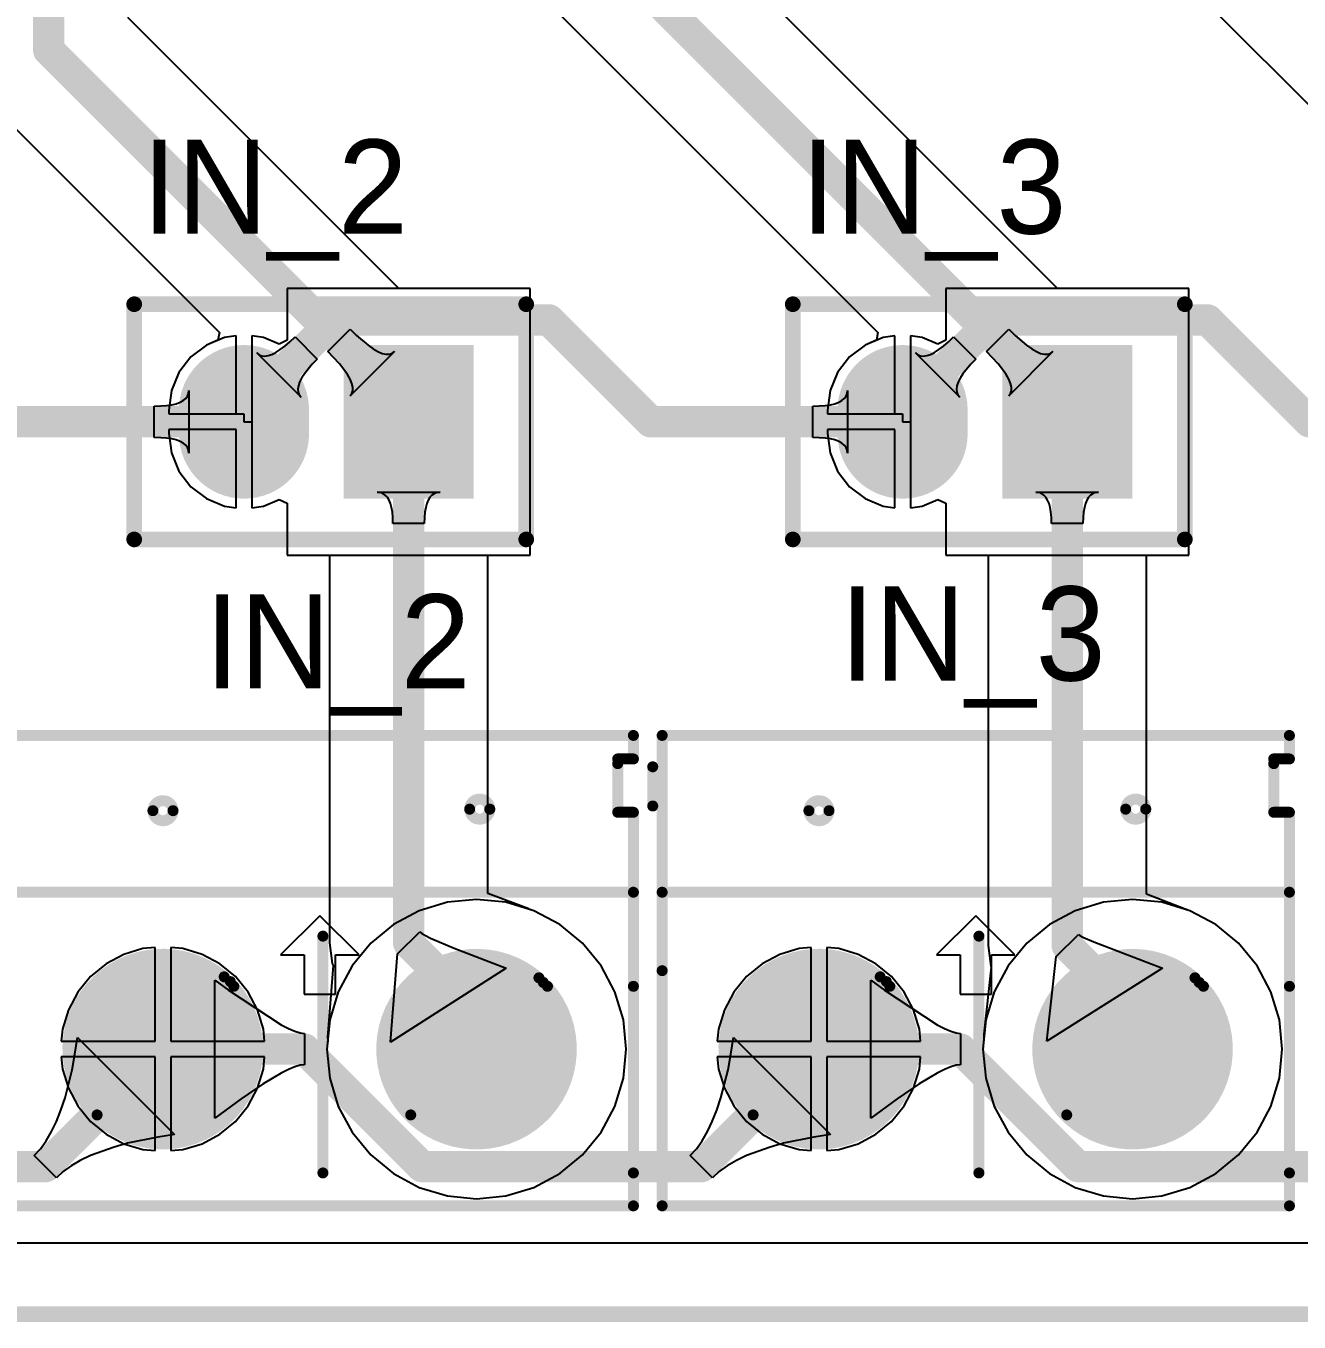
# Model space of a CAD drawing. Header units: millimetres. Extents: x 0 to 190, y 0 to 100.
# Drawn here: x 79.91 to 100.53, y -0.1 to 20.89 of the extents above; entities that cross this region are included whole.
import ezdxf

# ---------------------------------------------------------------- set-up
doc = ezdxf.new("R2010")
doc.units = ezdxf.units.MM
for name, color, linetype in [('BottomLayer', 5, 'Continuous'), ('BottomSolder', 6, 'Continuous'), ('KeepOutLayer', 6, 'Continuous'), ('MultiLayer', 9, 'Continuous'), ('PadHoleLayer', 156, 'Continuous'), ('TopLayer', 1, 'Continuous'), ('TopOverlay', 2, 'Continuous'), ('TopSolder', 216, 'Continuous')]:
    doc.layers.add(name, color=color, linetype=linetype)

msp = doc.modelspace()

# ---------------------------------------------------------------- hatches: boundary and pattern name
at = {"layer": 'BottomLayer'}
h = msp.add_hatch(color=5, dxfattribs=at)
edge = h.paths.add_edge_path()
edge.add_arc((83.439, 14.668), 0.952, 0, 180)
edge.add_line((82.486, 14.668), (82.486, 14.287))
edge.add_arc((83.439, 14.287), 0.952, 180, 360)
edge.add_line((84.391, 14.287), (84.391, 14.668))
for points in [[(87.058, 13.335), (85.153, 13.335), (85.153, 15.621), (87.058, 15.621)], [(97.727, 13.335), (95.822, 13.335), (95.822, 15.621), (97.727, 15.621)]]:
    msp.add_hatch(color=5, dxfattribs=at).paths.add_polyline_path(points)
h = msp.add_hatch(color=5, dxfattribs=at)
edge = h.paths.add_edge_path()
edge.add_arc((94.107, 14.668), 0.952, 0, 180)
edge.add_line((93.154, 14.668), (93.154, 14.287))
edge.add_arc((94.107, 14.287), 0.952, 180, 360)
edge.add_line((95.059, 14.287), (95.059, 14.668))
h = msp.add_hatch(color=5, dxfattribs=at)
edge = h.paths.add_edge_path()
edge.add_arc((82.127, 4.318), 1.397, 0, 360)
h = msp.add_hatch(color=5, dxfattribs=at)
edge = h.paths.add_edge_path()
edge.add_arc((87.207, 4.318), 1.397, 0, 360)
h = msp.add_hatch(color=5, dxfattribs=at)
edge = h.paths.add_edge_path()
edge.add_arc((92.752, 4.318), 1.397, 0, 360)
h = msp.add_hatch(color=5, dxfattribs=at)
edge = h.paths.add_edge_path()
edge.add_arc((97.832, 4.318), 1.397, 0, 360)
at = {"layer": 'BottomSolder'}
h = msp.add_hatch(color=6, dxfattribs=at)
edge = h.paths.add_edge_path()
edge.add_arc((83.439, 14.668), 1.054, 0, 180)
edge.add_line((82.385, 14.668), (82.385, 14.287))
edge.add_arc((83.439, 14.287), 1.054, 180, 360)
edge.add_line((84.493, 14.287), (84.493, 14.668))
for points in [[(87.16, 13.233), (85.052, 13.233), (85.052, 15.723), (87.16, 15.723)], [(97.828, 13.233), (95.72, 13.233), (95.72, 15.723), (97.828, 15.723)]]:
    msp.add_hatch(color=6, dxfattribs=at).paths.add_polyline_path(points)
h = msp.add_hatch(color=6, dxfattribs=at)
edge = h.paths.add_edge_path()
edge.add_arc((94.107, 14.668), 1.054, 0, 180)
edge.add_line((93.053, 14.668), (93.053, 14.287))
edge.add_arc((94.107, 14.287), 1.054, 180, 360)
edge.add_line((95.161, 14.287), (95.161, 14.668))
h = msp.add_hatch(color=6, dxfattribs=at)
edge = h.paths.add_edge_path()
edge.add_arc((82.127, 4.318), 1.499, 0, 360)
h = msp.add_hatch(color=6, dxfattribs=at)
edge = h.paths.add_edge_path()
edge.add_arc((87.207, 4.318), 1.499, 0, 360)
h = msp.add_hatch(color=6, dxfattribs=at)
edge = h.paths.add_edge_path()
edge.add_arc((92.752, 4.318), 1.499, 0, 360)
h = msp.add_hatch(color=6, dxfattribs=at)
edge = h.paths.add_edge_path()
edge.add_arc((97.832, 4.318), 1.499, 0, 360)
at = {"layer": 'MultiLayer'}
h = msp.add_hatch(color=9, dxfattribs=at)
edge = h.paths.add_edge_path()
edge.add_arc((83.439, 14.668), 0.952, 0, 180)
edge.add_line((82.486, 14.668), (82.486, 14.287))
edge.add_arc((83.439, 14.287), 0.952, 180, 360)
edge.add_line((84.391, 14.287), (84.391, 14.668))
for points in [[(87.058, 13.335), (85.153, 13.335), (85.153, 15.621), (87.058, 15.621)], [(97.727, 13.335), (95.822, 13.335), (95.822, 15.621), (97.727, 15.621)]]:
    msp.add_hatch(color=9, dxfattribs=at).paths.add_polyline_path(points)
h = msp.add_hatch(color=9, dxfattribs=at)
edge = h.paths.add_edge_path()
edge.add_arc((94.107, 14.668), 0.952, 0, 180)
edge.add_line((93.154, 14.668), (93.154, 14.287))
edge.add_arc((94.107, 14.287), 0.952, 180, 360)
edge.add_line((95.059, 14.287), (95.059, 14.668))
h = msp.add_hatch(color=9, dxfattribs=at)
edge = h.paths.add_edge_path()
edge.add_arc((82.127, 4.318), 1.397, 0, 360)
h = msp.add_hatch(color=9, dxfattribs=at)
edge = h.paths.add_edge_path()
edge.add_arc((87.207, 4.318), 1.397, 0, 360)
h = msp.add_hatch(color=9, dxfattribs=at)
edge = h.paths.add_edge_path()
edge.add_arc((92.752, 4.318), 1.397, 0, 360)
h = msp.add_hatch(color=9, dxfattribs=at)
edge = h.paths.add_edge_path()
edge.add_arc((97.832, 4.318), 1.397, 0, 360)
at = {"layer": 'PadHoleLayer'}
h = msp.add_hatch(color=156, dxfattribs=at)
edge = h.paths.add_edge_path()
edge.add_arc((83.439, 14.478), 0.432, 0, 360)
h = msp.add_hatch(color=156, dxfattribs=at)
edge = h.paths.add_edge_path()
edge.add_arc((86.106, 14.478), 0.432, 0, 360)
h = msp.add_hatch(color=156, dxfattribs=at)
edge = h.paths.add_edge_path()
edge.add_arc((94.107, 14.478), 0.432, 0, 360)
h = msp.add_hatch(color=156, dxfattribs=at)
edge = h.paths.add_edge_path()
edge.add_arc((96.774, 14.478), 0.432, 0, 360)
h = msp.add_hatch(color=156, dxfattribs=at)
edge = h.paths.add_edge_path()
edge.add_arc((82.127, 4.318), 0.635, 0, 360)
h = msp.add_hatch(color=156, dxfattribs=at)
edge = h.paths.add_edge_path()
edge.add_arc((87.207, 4.318), 0.635, 0, 360)
h = msp.add_hatch(color=156, dxfattribs=at)
edge = h.paths.add_edge_path()
edge.add_arc((92.752, 4.318), 0.635, 0, 360)
h = msp.add_hatch(color=156, dxfattribs=at)
edge = h.paths.add_edge_path()
edge.add_arc((97.832, 4.318), 0.635, 0, 360)
at = {"layer": 'TopLayer'}
h = msp.add_hatch(color=1, dxfattribs=at)
edge = h.paths.add_edge_path()
edge.add_arc((83.439, 14.668), 0.952, 0, 180)
edge.add_line((82.486, 14.668), (82.486, 14.287))
edge.add_arc((83.439, 14.287), 0.952, 180, 360)
edge.add_line((84.391, 14.287), (84.391, 14.668))
for points in [[(87.058, 13.335), (85.153, 13.335), (85.153, 15.621), (87.058, 15.621)], [(97.727, 13.335), (95.822, 13.335), (95.822, 15.621), (97.727, 15.621)]]:
    msp.add_hatch(color=1, dxfattribs=at).paths.add_polyline_path(points)
h = msp.add_hatch(color=1, dxfattribs=at)
edge = h.paths.add_edge_path()
edge.add_arc((94.107, 14.668), 0.952, 0, 180)
edge.add_line((93.154, 14.668), (93.154, 14.287))
edge.add_arc((94.107, 14.287), 0.952, 180, 360)
edge.add_line((95.059, 14.287), (95.059, 14.668))
h = msp.add_hatch(color=1, dxfattribs=at)
edge = h.paths.add_edge_path()
edge.add_arc((82.127, 4.318), 1.397, 0, 360)
h = msp.add_hatch(color=1, dxfattribs=at)
edge = h.paths.add_edge_path()
edge.add_arc((87.207, 4.318), 1.397, 0, 360)
h = msp.add_hatch(color=1, dxfattribs=at)
edge = h.paths.add_edge_path()
edge.add_arc((92.752, 4.318), 1.397, 0, 360)
h = msp.add_hatch(color=1, dxfattribs=at)
edge = h.paths.add_edge_path()
edge.add_arc((97.832, 4.318), 1.397, 0, 360)
at = {"layer": 'TopSolder'}
h = msp.add_hatch(color=216, dxfattribs=at)
edge = h.paths.add_edge_path()
edge.add_arc((83.439, 14.668), 1.054, 0, 180)
edge.add_line((82.385, 14.668), (82.385, 14.287))
edge.add_arc((83.439, 14.287), 1.054, 180, 360)
edge.add_line((84.493, 14.287), (84.493, 14.668))
for points in [[(87.16, 13.233), (85.052, 13.233), (85.052, 15.723), (87.16, 15.723)], [(97.828, 13.233), (95.72, 13.233), (95.72, 15.723), (97.828, 15.723)]]:
    msp.add_hatch(color=216, dxfattribs=at).paths.add_polyline_path(points)
h = msp.add_hatch(color=216, dxfattribs=at)
edge = h.paths.add_edge_path()
edge.add_arc((94.107, 14.668), 1.054, 0, 180)
edge.add_line((93.053, 14.668), (93.053, 14.287))
edge.add_arc((94.107, 14.287), 1.054, 180, 360)
edge.add_line((95.161, 14.287), (95.161, 14.668))
h = msp.add_hatch(color=216, dxfattribs=at)
edge = h.paths.add_edge_path()
edge.add_arc((82.127, 4.318), 1.499, 0, 360)
h = msp.add_hatch(color=216, dxfattribs=at)
edge = h.paths.add_edge_path()
edge.add_arc((87.207, 4.318), 1.499, 0, 360)
h = msp.add_hatch(color=216, dxfattribs=at)
edge = h.paths.add_edge_path()
edge.add_arc((92.752, 4.318), 1.499, 0, 360)
h = msp.add_hatch(color=216, dxfattribs=at)
edge = h.paths.add_edge_path()
edge.add_arc((97.832, 4.318), 1.499, 0, 360)

# ---------------------------------------------------------------- linework, layer by layer
at = {"layer": 'BottomLayer'}
for p, q in [((88.074, 16.637), (84.137, 16.637)), ((84.137, 16.637), (84.137, 15.798)), ((88.074, 12.319), (88.074, 16.637)), ((98.742, 16.637), (94.805, 16.637)), ((94.805, 16.637), (94.805, 15.798)), ((98.742, 12.319), (98.742, 16.637)), ((83.124, 15.844), (82.831, 15.722)), ((83.312, 15.869), (83.124, 15.844)), ((83.312, 14.605), (83.312, 15.869)), ((83.754, 15.844), (83.566, 15.869)), ((83.566, 15.869), (83.566, 14.478)), ((84.01, 15.738), (83.754, 15.844)), ((84.137, 15.798), (84.01, 15.738)), ((84.101, 15.704), (84.181, 15.773)), ((84.181, 15.773), (84.266, 15.854)), ((84.266, 15.854), (84.625, 15.495)), ((93.792, 15.844), (93.499, 15.722)), ((93.98, 15.869), (93.792, 15.844)), ((93.98, 14.605), (93.98, 15.869)), ((94.422, 15.844), (94.234, 15.869)), ((94.234, 15.869), (94.234, 14.478)), ((94.678, 15.738), (94.422, 15.844)), ((94.805, 15.798), (94.678, 15.738)), ((94.769, 15.704), (94.849, 15.773)), ((94.849, 15.773), (94.934, 15.854)), ((94.934, 15.854), (95.293, 15.495)), ((82.831, 15.722), (82.579, 15.529)), ((84.365, 14.878), (83.648, 15.594)), ((83.648, 15.594), (83.686, 15.565)), ((83.686, 15.565), (83.73, 15.547)), ((83.73, 15.547), (83.779, 15.542)), ((83.779, 15.542), (83.833, 15.55)), ((83.833, 15.55), (83.892, 15.57)), ((83.892, 15.57), (83.956, 15.602)), ((83.956, 15.602), (84.026, 15.647)), ((84.026, 15.647), (84.101, 15.704)), ((93.499, 15.722), (93.247, 15.529)), ((95.033, 14.878), (94.316, 15.594)), ((94.316, 15.594), (94.354, 15.565)), ((94.354, 15.565), (94.398, 15.547)), ((94.398, 15.547), (94.447, 15.542)), ((94.447, 15.542), (94.501, 15.55)), ((94.501, 15.55), (94.56, 15.57)), ((94.56, 15.57), (94.624, 15.602)), ((94.624, 15.602), (94.694, 15.647)), ((94.694, 15.647), (94.769, 15.704)), ((82.579, 15.529), (82.385, 15.277)), ((84.543, 15.41), (84.417, 15.255)), ((84.625, 15.495), (84.543, 15.41)), ((93.247, 15.529), (93.053, 15.277)), ((95.211, 15.41), (95.085, 15.255)), ((95.293, 15.495), (95.211, 15.41)), ((82.385, 15.277), (82.264, 14.983)), ((84.34, 15.121), (84.32, 15.062)), ((84.373, 15.186), (84.34, 15.121)), ((84.417, 15.255), (84.373, 15.186)), ((93.053, 15.277), (92.932, 14.983)), ((95.008, 15.121), (94.988, 15.062)), ((95.041, 15.186), (95.008, 15.121)), ((95.085, 15.255), (95.041, 15.186)), ((82.264, 14.983), (82.222, 14.668)), ((82.524, 14.894), (82.54, 14.937)), ((82.54, 14.937), (82.546, 14.985)), ((82.546, 14.985), (82.546, 13.971)), ((84.32, 15.062), (84.313, 15.008)), ((84.313, 15.008), (84.318, 14.96)), ((84.318, 14.96), (84.335, 14.916)), ((84.335, 14.916), (84.365, 14.878)), ((92.932, 14.983), (92.89, 14.668)), ((93.192, 14.894), (93.208, 14.937)), ((93.208, 14.937), (93.214, 14.985)), ((93.214, 14.985), (93.214, 13.971)), ((94.988, 15.062), (94.981, 15.008)), ((94.981, 15.008), (94.986, 14.96)), ((94.986, 14.96), (95.003, 14.916)), ((95.003, 14.916), (95.033, 14.878)), ((81.983, 14.732), (82.09, 14.735)), ((81.983, 14.224), (81.983, 14.732)), ((82.09, 14.735), (82.186, 14.742)), ((82.186, 14.742), (82.27, 14.755)), ((82.27, 14.755), (82.343, 14.772)), ((82.343, 14.772), (82.405, 14.795)), ((82.405, 14.795), (82.456, 14.823)), ((82.456, 14.823), (82.495, 14.856)), ((82.495, 14.856), (82.524, 14.894)), ((92.651, 14.732), (92.758, 14.735)), ((92.651, 14.224), (92.651, 14.732)), ((92.758, 14.735), (92.854, 14.742)), ((92.854, 14.742), (92.938, 14.755)), ((92.938, 14.755), (93.011, 14.772)), ((93.011, 14.772), (93.073, 14.795)), ((93.073, 14.795), (93.124, 14.823)), ((93.124, 14.823), (93.163, 14.856)), ((93.163, 14.856), (93.192, 14.894)), ((82.222, 14.668), (82.222, 14.605)), ((82.222, 14.605), (83.312, 14.605)), ((92.89, 14.668), (92.89, 14.605)), ((92.89, 14.605), (93.98, 14.605)), ((83.312, 14.351), (82.222, 14.351)), ((82.222, 14.351), (82.222, 14.287)), ((82.222, 14.287), (82.264, 13.973)), ((83.312, 13.087), (83.312, 14.351)), ((83.566, 14.478), (83.566, 13.087)), ((93.98, 14.351), (92.89, 14.351)), ((92.89, 14.351), (92.89, 14.287)), ((92.89, 14.287), (92.932, 13.973)), ((93.98, 13.087), (93.98, 14.351)), ((94.234, 14.478), (94.234, 13.087)), ((82.09, 14.221), (81.983, 14.224)), ((82.186, 14.214), (82.09, 14.221)), ((82.27, 14.201), (82.186, 14.214)), ((82.343, 14.184), (82.27, 14.201)), ((82.405, 14.161), (82.343, 14.184)), ((82.456, 14.133), (82.405, 14.161)), ((82.495, 14.1), (82.456, 14.133)), ((82.524, 14.062), (82.495, 14.1)), ((92.758, 14.221), (92.651, 14.224)), ((92.854, 14.214), (92.758, 14.221)), ((92.938, 14.201), (92.854, 14.214)), ((93.011, 14.184), (92.938, 14.201)), ((93.073, 14.161), (93.011, 14.184)), ((93.124, 14.133), (93.073, 14.161)), ((93.163, 14.1), (93.124, 14.133)), ((93.192, 14.062), (93.163, 14.1)), ((82.264, 13.973), (82.385, 13.679)), ((82.54, 14.019), (82.524, 14.062)), ((82.546, 13.971), (82.54, 14.019)), ((92.932, 13.973), (93.053, 13.679)), ((93.208, 14.019), (93.192, 14.062)), ((93.214, 13.971), (93.208, 14.019)), ((82.385, 13.679), (82.579, 13.427)), ((93.053, 13.679), (93.247, 13.427)), ((82.579, 13.427), (82.831, 13.234)), ((82.831, 13.234), (83.124, 13.112)), ((85.646, 13.333), (85.598, 13.338)), ((85.598, 13.338), (86.614, 13.338)), ((85.689, 13.318), (85.646, 13.333)), ((85.728, 13.292), (85.689, 13.318)), ((85.761, 13.257), (85.728, 13.292)), ((85.788, 13.211), (85.761, 13.257)), ((86.451, 13.257), (86.423, 13.211)), ((86.484, 13.292), (86.451, 13.257)), ((86.523, 13.318), (86.484, 13.292)), ((86.566, 13.333), (86.523, 13.318)), ((86.614, 13.338), (86.566, 13.333)), ((93.247, 13.427), (93.499, 13.234)), ((93.499, 13.234), (93.792, 13.112)), ((96.314, 13.333), (96.266, 13.338)), ((96.266, 13.338), (97.282, 13.338)), ((96.357, 13.318), (96.314, 13.333)), ((96.396, 13.292), (96.357, 13.318)), ((96.429, 13.257), (96.396, 13.292)), ((96.456, 13.211), (96.429, 13.257)), ((97.119, 13.257), (97.091, 13.211)), ((97.152, 13.292), (97.119, 13.257)), ((97.191, 13.318), (97.152, 13.292)), ((97.234, 13.333), (97.191, 13.318)), ((97.282, 13.338), (97.234, 13.333)), ((83.124, 13.112), (83.312, 13.087)), ((83.566, 13.087), (83.754, 13.112)), ((83.754, 13.112), (84.01, 13.218)), ((84.01, 13.218), (84.137, 13.158)), ((84.137, 13.158), (84.137, 12.319)), ((85.811, 13.155), (85.788, 13.211)), ((85.829, 13.089), (85.811, 13.155)), ((85.842, 13.013), (85.829, 13.089)), ((86.383, 13.089), (86.37, 13.013)), ((86.401, 13.155), (86.383, 13.089)), ((86.423, 13.211), (86.401, 13.155)), ((93.792, 13.112), (93.98, 13.087)), ((94.234, 13.087), (94.422, 13.112)), ((94.422, 13.112), (94.678, 13.218)), ((94.678, 13.218), (94.805, 13.158)), ((94.805, 13.158), (94.805, 12.319)), ((96.479, 13.155), (96.456, 13.211)), ((96.497, 13.089), (96.479, 13.155)), ((96.51, 13.013), (96.497, 13.089)), ((97.051, 13.089), (97.038, 13.013)), ((97.069, 13.155), (97.051, 13.089)), ((97.091, 13.211), (97.069, 13.155)), ((85.849, 12.927), (85.842, 13.013)), ((85.852, 12.83), (85.849, 12.927)), ((86.36, 12.83), (85.852, 12.83)), ((86.363, 12.927), (86.36, 12.83)), ((86.37, 13.013), (86.363, 12.927)), ((96.517, 12.927), (96.51, 13.013)), ((96.52, 12.83), (96.517, 12.927)), ((97.028, 12.83), (96.52, 12.83)), ((97.031, 12.927), (97.028, 12.83)), ((97.038, 13.013), (97.031, 12.927)), ((84.137, 12.319), (84.825, 12.319)), ((84.825, 12.319), (84.825, 6.037)), ((87.387, 6.84), (87.387, 12.319)), ((87.387, 12.319), (88.074, 12.319)), ((94.805, 12.319), (95.493, 12.319)), ((95.493, 12.319), (95.493, 5.995)), ((98.055, 6.826), (98.055, 12.319)), ((98.055, 12.319), (98.742, 12.319)), ((88.052, 6.587), (87.387, 6.84)), ((98.684, 6.585), (98.055, 6.826)), ((88.07, 6.578), (88.052, 6.587)), ((88.135, 6.558), (88.07, 6.578)), ((88.554, 6.334), (88.135, 6.558)), ((98.7, 6.576), (98.684, 6.585)), ((98.76, 6.558), (98.7, 6.576)), ((99.179, 6.334), (98.76, 6.558)), ((88.921, 6.033), (88.554, 6.334)), ((99.547, 6.033), (99.179, 6.334)), ((85.926, 5.858), (86.286, 6.217)), ((86.286, 6.217), (86.32, 6.19)), ((86.32, 6.19), (86.379, 6.156)), ((86.379, 6.156), (86.46, 6.115)), ((86.46, 6.115), (86.846, 5.95)), ((96.594, 5.815), (96.954, 6.175)), ((96.954, 6.175), (96.979, 6.157)), ((96.979, 6.157), (97.029, 6.132)), ((97.029, 6.132), (97.203, 6.055)), ((81.803, 5.945), (81.492, 5.851)), ((82, 5.964), (81.803, 5.945)), ((82, 4.445), (82, 5.964)), ((82.45, 5.945), (82.254, 5.964)), ((82.254, 5.964), (82.254, 4.445)), ((82.762, 5.851), (82.45, 5.945)), ((84.825, 6.037), (84.869, 5.706)), ((86.846, 5.95), (87.687, 5.63)), ((89.223, 5.665), (88.921, 6.033)), ((92.429, 5.945), (92.117, 5.851)), ((92.625, 5.964), (92.429, 5.945)), ((92.625, 4.445), (92.625, 5.964)), ((93.076, 5.945), (92.879, 5.964)), ((92.879, 5.964), (92.879, 4.445)), ((93.387, 5.851), (93.076, 5.945)), ((95.493, 5.995), (95.537, 5.663)), ((97.203, 6.055), (98.317, 5.628)), ((99.848, 5.665), (99.547, 6.033)), ((81.205, 5.697), (80.954, 5.491)), ((81.492, 5.851), (81.205, 5.697)), ((83.048, 5.697), (82.762, 5.851)), ((83.3, 5.491), (83.048, 5.697)), ((84.884, 5.67), (84.793, 4.511)), ((84.869, 5.706), (84.884, 5.67)), ((85.814, 4.43), (85.926, 5.858)), ((91.831, 5.697), (91.579, 5.491)), ((92.117, 5.851), (91.831, 5.697)), ((93.674, 5.697), (93.387, 5.851)), ((93.925, 5.491), (93.674, 5.697)), ((96.441, 4.444), (96.594, 5.815)), ((80.954, 5.491), (80.747, 5.24)), ((83.506, 5.24), (83.3, 5.491)), ((87.687, 5.63), (85.814, 4.43)), ((89.447, 5.246), (89.223, 5.665)), ((91.579, 5.491), (91.373, 5.24)), ((94.132, 5.24), (93.925, 5.491)), ((95.544, 5.645), (95.423, 4.558)), ((95.537, 5.663), (95.544, 5.645)), ((98.317, 5.628), (96.441, 4.444)), ((100.072, 5.246), (99.848, 5.665)), ((82.965, 3.2), (82.965, 5.436)), ((82.965, 5.436), (83.187, 5.271)), ((83.187, 5.271), (84.041, 4.71)), ((93.591, 3.2), (93.591, 5.436)), ((93.591, 5.436), (93.812, 5.271)), ((93.812, 5.271), (94.666, 4.71)), ((80.747, 5.24), (80.594, 4.953)), ((83.659, 4.953), (83.506, 5.24)), ((89.585, 4.791), (89.447, 5.246)), ((91.373, 5.24), (91.22, 4.953)), ((94.285, 4.953), (94.132, 5.24)), ((100.21, 4.791), (100.072, 5.246)), ((80.594, 4.953), (80.5, 4.642)), ((83.754, 4.642), (83.659, 4.953)), ((91.22, 4.953), (91.125, 4.642)), ((94.379, 4.642), (94.285, 4.953)), ((80.5, 4.642), (80.48, 4.445)), ((83.773, 4.445), (83.754, 4.642)), ((84.041, 4.71), (84.16, 4.65)), ((84.16, 4.65), (84.263, 4.607)), ((89.631, 4.318), (89.585, 4.791)), ((91.125, 4.642), (91.106, 4.445)), ((94.399, 4.445), (94.379, 4.642)), ((94.666, 4.71), (94.786, 4.65)), ((94.786, 4.65), (94.889, 4.607)), ((100.257, 4.318), (100.21, 4.791)), ((80.48, 4.445), (82, 4.445)), ((80.701, 4.233), (80.742, 4.504)), ((80.742, 4.504), (82.313, 2.933)), ((82.254, 4.445), (83.773, 4.445)), ((84.263, 4.607), (84.349, 4.581)), ((84.349, 4.581), (84.418, 4.572)), ((84.418, 4.572), (84.418, 4.064)), ((84.795, 4.455), (84.782, 4.318)), ((84.793, 4.511), (84.795, 4.455)), ((91.106, 4.445), (92.625, 4.445)), ((91.327, 4.233), (91.368, 4.504)), ((91.368, 4.504), (92.939, 2.933)), ((92.879, 4.445), (94.399, 4.445)), ((94.889, 4.607), (94.975, 4.581)), ((94.975, 4.581), (95.044, 4.572)), ((95.044, 4.572), (95.044, 4.064)), ((95.424, 4.484), (95.408, 4.318)), ((95.423, 4.558), (95.424, 4.484)), ((80.654, 3.98), (80.701, 4.233)), ((84.782, 4.318), (84.829, 3.845)), ((89.585, 3.845), (89.631, 4.318)), ((91.279, 3.98), (91.327, 4.233)), ((95.408, 4.318), (95.454, 3.845)), ((100.21, 3.845), (100.257, 4.318)), ((82, 4.191), (80.48, 4.191)), ((80.48, 4.191), (80.5, 3.994)), ((80.5, 3.994), (80.594, 3.683)), ((82, 2.672), (82, 4.191)), ((83.773, 4.191), (82.254, 4.191)), ((82.254, 4.191), (82.254, 2.672)), ((83.659, 3.683), (83.754, 3.994)), ((83.754, 3.994), (83.773, 4.191)), ((84.263, 4.029), (84.16, 3.986)), ((84.349, 4.055), (84.263, 4.029)), ((84.418, 4.064), (84.349, 4.055)), ((92.625, 4.191), (91.106, 4.191)), ((91.106, 4.191), (91.125, 3.994)), ((91.125, 3.994), (91.22, 3.683)), ((92.625, 2.672), (92.625, 4.191)), ((94.399, 4.191), (92.879, 4.191)), ((92.879, 4.191), (92.879, 2.672)), ((94.285, 3.683), (94.379, 3.994)), ((94.379, 3.994), (94.399, 4.191)), ((94.889, 4.029), (94.786, 3.986)), ((94.975, 4.055), (94.889, 4.029)), ((95.044, 4.064), (94.975, 4.055)), ((80.54, 3.526), (80.654, 3.98)), ((84.041, 3.926), (83.75, 3.753)), ((84.16, 3.986), (84.041, 3.926)), ((84.829, 3.845), (84.967, 3.39)), ((89.447, 3.39), (89.585, 3.845)), ((91.165, 3.526), (91.279, 3.98)), ((94.666, 3.926), (94.376, 3.753)), ((94.786, 3.986), (94.666, 3.926)), ((95.454, 3.845), (95.592, 3.39)), ((100.072, 3.39), (100.21, 3.845)), ((80.594, 3.683), (80.747, 3.396)), ((83.75, 3.753), (83.391, 3.511)), ((83.506, 3.396), (83.659, 3.683)), ((91.22, 3.683), (91.373, 3.396)), ((94.376, 3.753), (94.017, 3.511)), ((94.132, 3.396), (94.285, 3.683)), ((80.473, 3.326), (80.54, 3.526)), ((80.747, 3.396), (80.954, 3.145)), ((83.391, 3.511), (82.965, 3.2)), ((83.3, 3.145), (83.506, 3.396)), ((84.967, 3.39), (85.191, 2.971)), ((89.223, 2.971), (89.447, 3.39)), ((91.099, 3.326), (91.165, 3.526)), ((91.373, 3.396), (91.579, 3.145)), ((94.017, 3.511), (93.591, 3.2)), ((93.925, 3.145), (94.132, 3.396)), ((95.592, 3.39), (95.816, 2.971)), ((99.848, 2.971), (100.072, 3.39)), ((80.4, 3.144), (80.473, 3.326)), ((91.025, 3.144), (91.099, 3.326)), ((80.234, 2.833), (80.32, 2.98)), ((80.32, 2.98), (80.4, 3.144)), ((80.954, 3.145), (81.205, 2.939)), ((83.048, 2.939), (83.3, 3.145)), ((85.191, 2.971), (85.492, 2.603)), ((88.921, 2.603), (89.223, 2.971)), ((90.859, 2.833), (90.946, 2.98)), ((90.946, 2.98), (91.025, 3.144)), ((91.579, 3.145), (91.831, 2.939)), ((93.674, 2.939), (93.925, 3.145)), ((95.816, 2.971), (96.118, 2.603)), ((99.547, 2.603), (99.848, 2.971)), ((80.141, 2.704), (80.234, 2.833)), ((81.335, 2.731), (80.953, 2.591)), ((81.205, 2.939), (81.492, 2.785)), ((81.553, 2.791), (81.335, 2.731)), ((81.492, 2.785), (81.803, 2.691)), ((82.042, 2.893), (81.553, 2.791)), ((82.313, 2.933), (82.042, 2.893)), ((82.45, 2.691), (82.762, 2.785)), ((82.762, 2.785), (83.048, 2.939)), ((90.767, 2.704), (90.859, 2.833)), ((91.961, 2.731), (91.578, 2.591)), ((91.831, 2.939), (92.117, 2.785)), ((92.179, 2.791), (91.961, 2.731)), ((92.117, 2.785), (92.429, 2.691)), ((92.668, 2.893), (92.179, 2.791)), ((92.939, 2.933), (92.668, 2.893)), ((93.076, 2.691), (93.387, 2.785)), ((93.387, 2.785), (93.674, 2.939)), ((80.042, 2.593), (80.141, 2.704)), ((80.401, 2.233), (80.042, 2.593)), ((80.953, 2.591), (80.788, 2.511)), ((81.803, 2.691), (82, 2.672)), ((82.254, 2.672), (82.45, 2.691)), ((85.492, 2.603), (85.86, 2.302)), ((88.554, 2.302), (88.921, 2.603)), ((90.668, 2.593), (90.767, 2.704)), ((91.027, 2.233), (90.668, 2.593)), ((91.578, 2.591), (91.414, 2.511)), ((92.429, 2.691), (92.625, 2.672)), ((92.879, 2.672), (93.076, 2.691)), ((96.118, 2.603), (96.485, 2.302)), ((99.179, 2.302), (99.547, 2.603)), ((80.512, 2.332), (80.401, 2.233)), ((80.641, 2.425), (80.512, 2.332)), ((80.788, 2.511), (80.641, 2.425)), ((91.138, 2.332), (91.027, 2.233)), ((91.267, 2.425), (91.138, 2.332)), ((91.414, 2.511), (91.267, 2.425)), ((85.86, 2.302), (86.279, 2.078)), ((88.135, 2.078), (88.554, 2.302)), ((96.485, 2.302), (96.904, 2.078)), ((98.76, 2.078), (99.179, 2.302)), ((86.279, 2.078), (86.734, 1.94)), ((86.734, 1.94), (87.207, 1.893)), ((87.207, 1.893), (87.68, 1.94)), ((87.68, 1.94), (88.135, 2.078)), ((96.904, 2.078), (97.359, 1.94)), ((97.359, 1.94), (97.832, 1.893)), ((97.832, 1.893), (98.305, 1.94)), ((98.305, 1.94), (98.76, 2.078)), ((113.411, 1.175), (1.153, 1.175))]:
    msp.add_line(p, q, dxfattribs=at)
at = {"layer": 'BottomLayer', "const_width": 0.508}
for points in [[(83.439, 14.668), (84.899, 16.129)], [(84.899, 16.129), (88.377, 16.129)], [(88.377, 16.129), (90.028, 14.478)], [(94.107, 14.668), (95.567, 16.129)], [(95.567, 16.129), (99.045, 16.129)], [(99.045, 16.129), (100.696, 14.478)], [(83.439, 14.478), (83.439, 14.668)], [(94.107, 14.478), (94.107, 14.668)], [(79.36, 14.478), (83.439, 14.478)], [(86.106, 6.037), (86.106, 14.478)], [(90.028, 14.478), (94.107, 14.478)], [(96.774, 5.995), (96.774, 14.478)], [(100.696, 14.478), (104.775, 14.478)], [(86.106, 6.037), (87.207, 4.937)], [(96.774, 5.995), (97.832, 4.937)], [(87.207, 4.318), (87.207, 4.937)], [(97.832, 4.318), (97.832, 4.937)], [(80.222, 2.413), (82.127, 4.318)], [(82.127, 4.318), (84.418, 4.318)], [(84.418, 4.318), (86.323, 2.413)], [(90.847, 2.413), (92.752, 4.318)], [(92.752, 4.318), (95.044, 4.318)], [(95.044, 4.318), (96.949, 2.413)], [(75.697, 2.413), (80.222, 2.413)], [(86.323, 2.413), (90.847, 2.413)], [(96.949, 2.413), (101.473, 2.413)]]:
    msp.add_lwpolyline(points, dxfattribs=at)
at = {"layer": 'BottomLayer', "const_width": 0.254}
for points in [[(84.772, 16.129, 1), (85.026, 16.129, 1)], [(84.772, 16.129, 1), (85.026, 16.129, 1)], [(88.25, 16.129, 1), (88.504, 16.129, 1)], [(88.25, 16.129, 1), (88.504, 16.129, 1)], [(95.44, 16.129, 1), (95.694, 16.129, 1)], [(95.44, 16.129, 1), (95.694, 16.129, 1)], [(98.918, 16.129, 1), (99.172, 16.129, 1)], [(98.918, 16.129, 1), (99.172, 16.129, 1)], [(83.312, 14.668, 1), (83.566, 14.668, 1)], [(83.312, 14.668, 1), (83.566, 14.668, 1)], [(93.98, 14.668, 1), (94.234, 14.668, 1)], [(93.98, 14.668, 1), (94.234, 14.668, 1)], [(83.312, 14.478, 1), (83.566, 14.478, 1)], [(83.312, 14.478, 1), (83.566, 14.478, 1)], [(85.979, 14.478, 1), (86.233, 14.478, 1)], [(89.901, 14.478, 1), (90.155, 14.478, 1)], [(89.901, 14.478, 1), (90.155, 14.478, 1)], [(93.98, 14.478, 1), (94.234, 14.478, 1)], [(93.98, 14.478, 1), (94.234, 14.478, 1)], [(96.647, 14.478, 1), (96.901, 14.478, 1)], [(100.569, 14.478, 1), (100.823, 14.478, 1)], [(100.569, 14.478, 1), (100.823, 14.478, 1)], [(85.979, 6.037, 1), (86.233, 6.037, 1)], [(85.979, 6.037, 1), (86.233, 6.037, 1)], [(96.647, 5.995, 1), (96.901, 5.995, 1)], [(96.647, 5.995, 1), (96.901, 5.995, 1)], [(87.08, 4.937, 1), (87.334, 4.937, 1)], [(87.08, 4.937, 1), (87.334, 4.937, 1)], [(97.705, 4.937, 1), (97.959, 4.937, 1)], [(97.705, 4.937, 1), (97.959, 4.937, 1)], [(82, 4.318, 1), (82.254, 4.318, 1)], [(82, 4.318, 1), (82.254, 4.318, 1)], [(84.291, 4.318, 1), (84.545, 4.318, 1)], [(84.291, 4.318, 1), (84.545, 4.318, 1)], [(87.08, 4.318, 1), (87.334, 4.318, 1)], [(92.625, 4.318, 1), (92.879, 4.318, 1)], [(92.625, 4.318, 1), (92.879, 4.318, 1)], [(94.917, 4.318, 1), (95.171, 4.318, 1)], [(94.917, 4.318, 1), (95.171, 4.318, 1)], [(97.705, 4.318, 1), (97.959, 4.318, 1)], [(80.095, 2.413, 1), (80.349, 2.413, 1)], [(80.095, 2.413, 1), (80.349, 2.413, 1)], [(86.196, 2.413, 1), (86.45, 2.413, 1)], [(86.196, 2.413, 1), (86.45, 2.413, 1)], [(90.72, 2.413, 1), (90.974, 2.413, 1)], [(90.72, 2.413, 1), (90.974, 2.413, 1)], [(96.822, 2.413, 1), (97.076, 2.413, 1)], [(96.822, 2.413, 1), (97.076, 2.413, 1)]]:
    msp.add_lwpolyline(points, format="xyb", close=True, dxfattribs=at)
at = {"layer": 'KeepOutLayer', "const_width": 0.254}
msp.add_lwpolyline([(0.022, 0.022), (190.119, 0.022)], dxfattribs=at)
at = {"layer": 'TopLayer'}
for p, q in [((92.07, 28.229), (104.376, 15.923)), ((96.617, 16.637), (86.613, 26.641)), ((84.426, 25.205), (93.708, 15.923)), ((85.949, 16.637), (81.557, 21.029)), ((79.37, 19.593), (83.04, 15.923)), ((88.074, 16.637), (85.949, 16.637)), ((88.074, 12.319), (88.074, 16.637)), ((98.742, 16.637), (96.617, 16.637)), ((98.742, 12.319), (98.742, 16.637)), ((84.797, 15.618), (85.157, 15.977)), ((85.157, 15.977), (85.261, 15.876)), ((95.465, 15.618), (95.825, 15.977)), ((95.825, 15.977), (95.929, 15.876)), ((83.015, 15.799), (82.831, 15.722)), ((83.04, 15.923), (83.015, 15.799)), ((85.261, 15.876), (85.448, 15.718)), ((93.683, 15.799), (93.499, 15.722)), ((93.708, 15.923), (93.683, 15.799)), ((95.929, 15.876), (96.116, 15.718)), ((82.831, 15.722), (82.579, 15.529)), ((84.985, 15.416), (84.797, 15.618)), ((85.875, 15.615), (85.16, 14.9)), ((85.448, 15.718), (85.531, 15.66)), ((85.531, 15.66), (85.606, 15.616)), ((85.606, 15.616), (85.675, 15.587)), ((85.675, 15.587), (85.736, 15.573)), ((85.736, 15.573), (85.789, 15.572)), ((85.789, 15.572), (85.836, 15.586)), ((85.836, 15.586), (85.875, 15.615)), ((93.499, 15.722), (93.247, 15.529)), ((95.653, 15.416), (95.465, 15.618)), ((96.543, 15.615), (95.828, 14.9)), ((96.116, 15.718), (96.199, 15.66)), ((96.199, 15.66), (96.274, 15.616)), ((96.274, 15.616), (96.343, 15.587)), ((96.343, 15.587), (96.404, 15.573)), ((96.404, 15.573), (96.457, 15.572)), ((96.457, 15.572), (96.504, 15.586)), ((96.504, 15.586), (96.543, 15.615)), ((82.579, 15.529), (82.385, 15.277)), ((85.057, 15.326), (84.985, 15.416)), ((93.247, 15.529), (93.053, 15.277)), ((95.725, 15.326), (95.653, 15.416)), ((82.385, 15.277), (82.264, 14.983)), ((85.115, 15.244), (85.057, 15.326)), ((85.158, 15.168), (85.115, 15.244)), ((85.187, 15.1), (85.158, 15.168)), ((93.053, 15.277), (92.932, 14.983)), ((95.783, 15.244), (95.725, 15.326)), ((95.826, 15.168), (95.783, 15.244)), ((95.855, 15.1), (95.826, 15.168)), ((82.264, 14.983), (82.222, 14.668)), ((85.16, 14.9), (85.188, 14.939)), ((85.202, 15.039), (85.187, 15.1)), ((85.188, 14.939), (85.202, 14.985)), ((85.202, 14.985), (85.202, 15.039)), ((92.932, 14.983), (92.89, 14.668)), ((95.828, 14.9), (95.856, 14.939)), ((95.87, 15.039), (95.855, 15.1)), ((95.856, 14.939), (95.87, 14.985)), ((95.87, 14.985), (95.87, 15.039)), ((82.222, 14.668), (82.222, 14.605)), ((82.222, 14.605), (83.439, 14.605)), ((83.439, 14.605), (83.439, 14.478)), ((92.89, 14.668), (92.89, 14.605)), ((92.89, 14.605), (94.107, 14.605)), ((94.107, 14.605), (94.107, 14.478)), ((83.312, 14.351), (82.222, 14.351)), ((82.222, 14.351), (82.222, 14.287)), ((82.222, 14.287), (82.264, 13.973)), ((83.312, 13.087), (83.312, 14.351)), ((83.439, 14.478), (83.566, 14.478)), ((83.566, 14.478), (83.566, 13.087)), ((93.98, 14.351), (92.89, 14.351)), ((92.89, 14.351), (92.89, 14.287)), ((92.89, 14.287), (92.932, 13.973)), ((93.98, 13.087), (93.98, 14.351)), ((94.107, 14.478), (94.234, 14.478)), ((94.234, 14.478), (94.234, 13.087)), ((82.264, 13.973), (82.385, 13.679)), ((92.932, 13.973), (93.053, 13.679)), ((82.385, 13.679), (82.579, 13.427)), ((93.053, 13.679), (93.247, 13.427)), ((82.579, 13.427), (82.831, 13.234)), ((82.831, 13.234), (83.124, 13.112)), ((93.247, 13.427), (93.499, 13.234)), ((93.499, 13.234), (93.792, 13.112)), ((83.124, 13.112), (83.312, 13.087)), ((83.566, 13.087), (83.754, 13.112)), ((83.754, 13.112), (84.01, 13.218)), ((84.01, 13.218), (84.137, 13.158)), ((84.137, 13.158), (84.137, 12.319)), ((93.792, 13.112), (93.98, 13.087)), ((94.234, 13.087), (94.422, 13.112)), ((94.422, 13.112), (94.678, 13.218)), ((94.678, 13.218), (94.805, 13.158)), ((94.805, 13.158), (94.805, 12.319)), ((84.137, 12.319), (88.074, 12.319)), ((94.805, 12.319), (98.742, 12.319)), ((87.207, 6.743), (86.734, 6.696)), ((87.68, 6.696), (87.207, 6.743)), ((97.832, 6.743), (97.359, 6.696)), ((98.305, 6.696), (97.832, 6.743)), ((86.279, 6.558), (85.86, 6.334)), ((86.734, 6.696), (86.279, 6.558)), ((88.135, 6.558), (87.68, 6.696)), ((88.554, 6.334), (88.135, 6.558)), ((96.904, 6.558), (96.485, 6.334)), ((97.359, 6.696), (96.904, 6.558)), ((98.76, 6.558), (98.305, 6.696)), ((99.179, 6.334), (98.76, 6.558)), ((85.86, 6.334), (85.492, 6.033)), ((88.921, 6.033), (88.554, 6.334)), ((96.485, 6.334), (96.118, 6.033)), ((99.547, 6.033), (99.179, 6.334)), ((81.803, 5.945), (81.492, 5.851)), ((82, 5.964), (81.803, 5.945)), ((82, 4.445), (82, 5.964)), ((82.45, 5.945), (82.254, 5.964)), ((82.254, 5.964), (82.254, 4.445)), ((82.762, 5.851), (82.45, 5.945)), ((85.492, 6.033), (85.191, 5.665)), ((89.223, 5.665), (88.921, 6.033)), ((92.429, 5.945), (92.117, 5.851)), ((92.625, 5.964), (92.429, 5.945)), ((92.625, 4.445), (92.625, 5.964)), ((93.076, 5.945), (92.879, 5.964)), ((92.879, 5.964), (92.879, 4.445)), ((93.387, 5.851), (93.076, 5.945)), ((96.118, 6.033), (95.816, 5.665)), ((99.848, 5.665), (99.547, 6.033)), ((81.205, 5.697), (80.954, 5.491)), ((81.492, 5.851), (81.205, 5.697)), ((83.048, 5.697), (82.762, 5.851)), ((83.3, 5.491), (83.048, 5.697)), ((91.831, 5.697), (91.579, 5.491)), ((92.117, 5.851), (91.831, 5.697)), ((93.674, 5.697), (93.387, 5.851)), ((93.925, 5.491), (93.674, 5.697)), ((80.954, 5.491), (80.747, 5.24)), ((83.506, 5.24), (83.3, 5.491)), ((85.191, 5.665), (84.967, 5.246)), ((89.447, 5.246), (89.223, 5.665)), ((91.579, 5.491), (91.373, 5.24)), ((94.132, 5.24), (93.925, 5.491)), ((95.816, 5.665), (95.592, 5.246)), ((100.072, 5.246), (99.848, 5.665)), ((80.747, 5.24), (80.594, 4.953)), ((83.659, 4.953), (83.506, 5.24)), ((84.967, 5.246), (84.829, 4.791)), ((89.585, 4.791), (89.447, 5.246)), ((91.373, 5.24), (91.22, 4.953)), ((94.285, 4.953), (94.132, 5.24)), ((95.592, 5.246), (95.454, 4.791)), ((100.21, 4.791), (100.072, 5.246)), ((80.594, 4.953), (80.5, 4.642)), ((83.754, 4.642), (83.659, 4.953)), ((91.22, 4.953), (91.125, 4.642)), ((94.379, 4.642), (94.285, 4.953)), ((80.5, 4.642), (80.48, 4.445)), ((83.773, 4.445), (83.754, 4.642)), ((84.829, 4.791), (84.782, 4.318)), ((89.631, 4.318), (89.585, 4.791)), ((91.125, 4.642), (91.106, 4.445)), ((94.399, 4.445), (94.379, 4.642)), ((95.454, 4.791), (95.408, 4.318)), ((100.257, 4.318), (100.21, 4.791)), ((80.48, 4.445), (82, 4.445)), ((82.254, 4.445), (83.773, 4.445)), ((91.106, 4.445), (92.625, 4.445)), ((92.879, 4.445), (94.399, 4.445)), ((84.782, 4.318), (84.829, 3.845)), ((89.585, 3.845), (89.631, 4.318)), ((95.408, 4.318), (95.454, 3.845)), ((100.21, 3.845), (100.257, 4.318)), ((82, 4.191), (80.48, 4.191)), ((80.48, 4.191), (80.5, 3.994)), ((80.5, 3.994), (80.594, 3.683)), ((82, 2.672), (82, 4.191)), ((83.773, 4.191), (82.254, 4.191)), ((82.254, 4.191), (82.254, 2.672)), ((83.659, 3.683), (83.754, 3.994)), ((83.754, 3.994), (83.773, 4.191)), ((92.625, 4.191), (91.106, 4.191)), ((91.106, 4.191), (91.125, 3.994)), ((91.125, 3.994), (91.22, 3.683)), ((92.625, 2.672), (92.625, 4.191)), ((94.399, 4.191), (92.879, 4.191)), ((92.879, 4.191), (92.879, 2.672)), ((94.285, 3.683), (94.379, 3.994)), ((94.379, 3.994), (94.399, 4.191)), ((84.829, 3.845), (84.967, 3.39)), ((89.447, 3.39), (89.585, 3.845)), ((95.454, 3.845), (95.592, 3.39)), ((100.072, 3.39), (100.21, 3.845)), ((80.594, 3.683), (80.747, 3.396)), ((83.506, 3.396), (83.659, 3.683)), ((91.22, 3.683), (91.373, 3.396)), ((94.132, 3.396), (94.285, 3.683)), ((80.747, 3.396), (80.954, 3.145)), ((83.3, 3.145), (83.506, 3.396)), ((84.967, 3.39), (85.191, 2.971)), ((89.223, 2.971), (89.447, 3.39)), ((91.373, 3.396), (91.579, 3.145)), ((93.925, 3.145), (94.132, 3.396)), ((95.592, 3.39), (95.816, 2.971)), ((99.848, 2.971), (100.072, 3.39)), ((80.954, 3.145), (81.205, 2.939)), ((83.048, 2.939), (83.3, 3.145)), ((85.191, 2.971), (85.492, 2.603)), ((88.921, 2.603), (89.223, 2.971)), ((91.579, 3.145), (91.831, 2.939)), ((93.674, 2.939), (93.925, 3.145)), ((95.816, 2.971), (96.118, 2.603)), ((99.547, 2.603), (99.848, 2.971)), ((81.205, 2.939), (81.492, 2.785)), ((81.492, 2.785), (81.803, 2.691)), ((82.45, 2.691), (82.762, 2.785)), ((82.762, 2.785), (83.048, 2.939)), ((91.831, 2.939), (92.117, 2.785)), ((92.117, 2.785), (92.429, 2.691)), ((93.076, 2.691), (93.387, 2.785)), ((93.387, 2.785), (93.674, 2.939)), ((81.803, 2.691), (82, 2.672)), ((82.254, 2.672), (82.45, 2.691)), ((85.492, 2.603), (85.86, 2.302)), ((88.554, 2.302), (88.921, 2.603)), ((92.429, 2.691), (92.625, 2.672)), ((92.879, 2.672), (93.076, 2.691)), ((96.118, 2.603), (96.485, 2.302)), ((99.179, 2.302), (99.547, 2.603)), ((85.86, 2.302), (86.279, 2.078)), ((88.135, 2.078), (88.554, 2.302)), ((96.485, 2.302), (96.904, 2.078)), ((98.76, 2.078), (99.179, 2.302)), ((86.279, 2.078), (86.734, 1.94)), ((86.734, 1.94), (87.207, 1.893)), ((87.207, 1.893), (87.68, 1.94)), ((87.68, 1.94), (88.135, 2.078)), ((96.904, 2.078), (97.359, 1.94)), ((97.359, 1.94), (97.832, 1.893)), ((97.832, 1.893), (98.305, 1.94)), ((98.305, 1.94), (98.76, 2.078)), ((113.538, 1.175), (1.153, 1.175))]:
    msp.add_line(p, q, dxfattribs=at)
at = {"layer": 'TopLayer', "const_width": 0.508}
for points in [[(80.276, 20.499), (80.276, 43.607)], [(85.332, 26.11), (96.774, 14.668)], [(80.276, 20.499), (86.106, 14.668)], [(86.106, 14.478), (86.106, 14.668)], [(96.774, 14.478), (96.774, 14.668)]]:
    msp.add_lwpolyline(points, dxfattribs=at)
at = {"layer": 'TopLayer', "const_width": 0.254}
for points in [[(80.149, 20.499, 1), (80.403, 20.499, 1)], [(80.149, 20.499, 1), (80.403, 20.499, 1)], [(85.979, 14.668, 1), (86.233, 14.668, 1)], [(85.979, 14.668, 1), (86.233, 14.668, 1)], [(96.647, 14.668, 1), (96.901, 14.668, 1)], [(96.647, 14.668, 1), (96.901, 14.668, 1)], [(85.979, 14.478, 1), (86.233, 14.478, 1)], [(96.647, 14.478, 1), (96.901, 14.478, 1)]]:
    msp.add_lwpolyline(points, format="xyb", close=True, dxfattribs=at)
at = {"layer": 'TopOverlay'}
for p, q in [((84.667, 6.477), (84.032, 5.842)), ((85.302, 5.842), (84.667, 6.477)), ((95.292, 6.477), (94.657, 5.842)), ((95.927, 5.842), (95.292, 6.477)), ((84.032, 5.842), (84.413, 5.842)), ((84.413, 5.842), (84.413, 5.207)), ((84.921, 5.207), (84.921, 5.842)), ((84.921, 5.842), (85.302, 5.842)), ((94.657, 5.842), (95.038, 5.842)), ((95.038, 5.842), (95.038, 5.207)), ((95.546, 5.207), (95.546, 5.842)), ((95.546, 5.842), (95.927, 5.842)), ((84.413, 5.207), (84.921, 5.207)), ((95.038, 5.207), (95.546, 5.207))]:
    msp.add_line(p, q, dxfattribs=at)
for points, const_width in [([(81.661, 16.383), (88.011, 16.383)], 0.254), ([(81.661, 12.573), (81.661, 16.383)], 0.254), ([(88.011, 12.573), (88.011, 16.383)], 0.254), ([(92.329, 16.383), (98.679, 16.383)], 0.254), ([(92.329, 12.573), (92.329, 16.383)], 0.254), ([(98.679, 12.573), (98.679, 16.383)], 0.254), ([(81.661, 12.573), (88.011, 12.573)], 0.254), ([(92.329, 12.573), (98.679, 12.573)], 0.254), ([(79.587, 9.398), (89.747, 9.398)], 0.178), ([(89.747, 9.017), (89.747, 9.398)], 0.178), ([(90.212, 9.398), (100.372, 9.398)], 0.178), ([(90.212, 5.588), (90.212, 9.398)], 0.178), ([(100.372, 9.017), (100.372, 9.398)], 0.178), ([(89.493, 9.017), (89.747, 9.017)], 0.178), ([(89.493, 8.153), (89.493, 8.941)], 0.178), ([(100.118, 9.017), (100.372, 9.017)], 0.178), ([(100.118, 8.153), (100.118, 8.941)], 0.178), ([(90.06, 8.255), (90.06, 8.89)], 0.178), ([(89.493, 8.153), (89.747, 8.153)], 0.178), ([(89.747, 1.778), (89.747, 8.153)], 0.178), ([(100.118, 8.153), (100.372, 8.153)], 0.178), ([(100.372, 1.778), (100.372, 8.153)], 0.178), ([(79.587, 6.858), (89.747, 6.858)], 0.178), ([(90.212, 6.858), (100.372, 6.858)], 0.178), ([(84.717, 2.311), (84.717, 6.147)], 0.178), ([(95.343, 2.311), (95.343, 6.147)], 0.178), ([(90.212, 1.778), (90.212, 5.588)], 0.178), ([(81.06, 3.251), (83.219, 5.41)], 0.178), ([(86.14, 3.251), (88.286, 5.397)], 0.178), ([(91.686, 3.251), (93.845, 5.41)], 0.178), ([(96.766, 3.251), (98.912, 5.397)], 0.178), ([(89.747, 2.311), (89.747, 5.334)], 0.178), ([(100.372, 2.311), (100.372, 5.334)], 0.178), ([(79.587, 1.778), (89.747, 1.778)], 0.178), ([(90.212, 1.778), (100.372, 1.778)], 0.178)]:
    msp.add_lwpolyline(points, dxfattribs=dict(at, const_width=const_width))
for points, const_width in [([(81.597, 16.383, 1), (81.724, 16.383, 1)], 0.127), ([(81.597, 16.383, 1), (81.724, 16.383, 1)], 0.127), ([(87.947, 16.383, 1), (88.074, 16.383, 1)], 0.127), ([(87.947, 16.383, 1), (88.074, 16.383, 1)], 0.127), ([(92.265, 16.383, 1), (92.392, 16.383, 1)], 0.127), ([(92.265, 16.383, 1), (92.392, 16.383, 1)], 0.127), ([(98.615, 16.383, 1), (98.742, 16.383, 1)], 0.127), ([(98.615, 16.383, 1), (98.742, 16.383, 1)], 0.127), ([(81.597, 12.573, 1), (81.724, 12.573, 1)], 0.127), ([(81.597, 12.573, 1), (81.724, 12.573, 1)], 0.127), ([(87.947, 12.573, 1), (88.074, 12.573, 1)], 0.127), ([(87.947, 12.573, 1), (88.074, 12.573, 1)], 0.127), ([(92.265, 12.573, 1), (92.392, 12.573, 1)], 0.127), ([(92.265, 12.573, 1), (92.392, 12.573, 1)], 0.127), ([(98.615, 12.573, 1), (98.742, 12.573, 1)], 0.127), ([(98.615, 12.573, 1), (98.742, 12.573, 1)], 0.127), ([(89.702, 9.398, 1), (89.791, 9.398, 1)], 0.0889), ([(89.702, 9.398, 1), (89.791, 9.398, 1)], 0.0889), ([(90.168, 9.398, 1), (90.257, 9.398, 1)], 0.0889), ([(90.168, 9.398, 1), (90.257, 9.398, 1)], 0.0889), ([(100.328, 9.398, 1), (100.417, 9.398, 1)], 0.0889), ([(100.328, 9.398, 1), (100.417, 9.398, 1)], 0.0889), ([(89.448, 9.017, 1), (89.537, 9.017, 1)], 0.0889), ([(89.448, 8.941, 1), (89.537, 8.941, 1)], 0.0889), ([(89.702, 9.017, 1), (89.791, 9.017, 1)], 0.0889), ([(89.702, 9.017, 1), (89.791, 9.017, 1)], 0.0889), ([(100.074, 9.017, 1), (100.163, 9.017, 1)], 0.0889), ([(100.074, 8.941, 1), (100.163, 8.941, 1)], 0.0889), ([(100.328, 9.017, 1), (100.417, 9.017, 1)], 0.0889), ([(100.328, 9.017, 1), (100.417, 9.017, 1)], 0.0889), ([(90.015, 8.89, 1), (90.104, 8.89, 1)], 0.0889), ([(82.289, 8.179, 1), (81.964, 8.179, 1)], 0.178), ([(87.42, 8.204, 1), (87.095, 8.204, 1)], 0.178), ([(92.915, 8.179, 1), (92.59, 8.179, 1)], 0.178), ([(98.046, 8.204, 1), (97.72, 8.204, 1)], 0.178), ([(81.92, 8.179, 1), (82.008, 8.179, 1)], 0.0889), ([(82.245, 8.179, 1), (82.334, 8.179, 1)], 0.0889), ([(87.05, 8.204, 1), (87.139, 8.204, 1)], 0.0889), ([(87.376, 8.204, 1), (87.465, 8.204, 1)], 0.0889), ([(89.448, 8.153, 1), (89.537, 8.153, 1)], 0.0889), ([(89.448, 8.153, 1), (89.537, 8.153, 1)], 0.0889), ([(89.702, 8.153, 1), (89.791, 8.153, 1)], 0.0889), ([(89.702, 8.153, 1), (89.791, 8.153, 1)], 0.0889), ([(90.015, 8.255, 1), (90.104, 8.255, 1)], 0.0889), ([(92.545, 8.179, 1), (92.634, 8.179, 1)], 0.0889), ([(92.871, 8.179, 1), (92.959, 8.179, 1)], 0.0889), ([(97.676, 8.204, 1), (97.765, 8.204, 1)], 0.0889), ([(98.001, 8.204, 1), (98.09, 8.204, 1)], 0.0889), ([(100.074, 8.153, 1), (100.163, 8.153, 1)], 0.0889), ([(100.074, 8.153, 1), (100.163, 8.153, 1)], 0.0889), ([(100.328, 8.153, 1), (100.417, 8.153, 1)], 0.0889), ([(100.328, 8.153, 1), (100.417, 8.153, 1)], 0.0889), ([(89.702, 6.858, 1), (89.791, 6.858, 1)], 0.0889), ([(90.168, 6.858, 1), (90.257, 6.858, 1)], 0.0889), ([(100.328, 6.858, 1), (100.417, 6.858, 1)], 0.0889), ([(84.673, 6.147, 1), (84.762, 6.147, 1)], 0.0889), ([(95.299, 6.147, 1), (95.388, 6.147, 1)], 0.0889), ([(90.168, 5.588, 1), (90.257, 5.588, 1)], 0.0889), ([(90.168, 5.588, 1), (90.257, 5.588, 1)], 0.0889), ([(83.074, 5.488, 1), (83.163, 5.488, 1)], 0.0889), ([(83.174, 5.41, 1), (83.263, 5.41, 1)], 0.0889), ([(88.172, 5.472, 1), (88.261, 5.472, 1)], 0.0889), ([(88.242, 5.397, 1), (88.331, 5.397, 1)], 0.0889), ([(93.7, 5.488, 1), (93.788, 5.488, 1)], 0.0889), ([(93.8, 5.41, 1), (93.889, 5.41, 1)], 0.0889), ([(98.798, 5.472, 1), (98.887, 5.472, 1)], 0.0889), ([(98.867, 5.397, 1), (98.956, 5.397, 1)], 0.0889), ([(83.23, 5.335, 1), (83.319, 5.335, 1)], 0.0889), ([(88.31, 5.335, 1), (88.399, 5.335, 1)], 0.0889), ([(89.702, 5.334, 1), (89.791, 5.334, 1)], 0.0889), ([(93.855, 5.335, 1), (93.944, 5.335, 1)], 0.0889), ([(98.935, 5.335, 1), (99.024, 5.335, 1)], 0.0889), ([(100.328, 5.334, 1), (100.417, 5.334, 1)], 0.0889), ([(81.015, 3.251, 1), (81.104, 3.251, 1)], 0.0889), ([(86.095, 3.251, 1), (86.184, 3.251, 1)], 0.0889), ([(91.641, 3.251, 1), (91.73, 3.251, 1)], 0.0889), ([(96.721, 3.251, 1), (96.81, 3.251, 1)], 0.0889), ([(84.673, 2.311, 1), (84.762, 2.311, 1)], 0.0889), ([(89.702, 2.311, 1), (89.791, 2.311, 1)], 0.0889), ([(95.299, 2.311, 1), (95.388, 2.311, 1)], 0.0889), ([(100.328, 2.311, 1), (100.417, 2.311, 1)], 0.0889), ([(89.702, 1.778, 1), (89.791, 1.778, 1)], 0.0889), ([(89.702, 1.778, 1), (89.791, 1.778, 1)], 0.0889), ([(90.168, 1.778, 1), (90.257, 1.778, 1)], 0.0889), ([(90.168, 1.778, 1), (90.257, 1.778, 1)], 0.0889), ([(100.328, 1.778, 1), (100.417, 1.778, 1)], 0.0889), ([(100.328, 1.778, 1), (100.417, 1.778, 1)], 0.0889)]:
    msp.add_lwpolyline(points, format="xyb", close=True, dxfattribs=dict(at, const_width=const_width))
at = {"layer": 'TopOverlay', "const_width": 0.178}
for points in [[(83.274, 5.335, -28.0907), (83.118, 5.488)], [(88.354, 5.335, -31.551006), (88.216, 5.472)], [(93.9, 5.335, -28.0907), (93.744, 5.488)], [(98.98, 5.335, -31.551006), (98.842, 5.472)]]:
    msp.add_lwpolyline(points, format="xyb", dxfattribs=at)

# ---------------------------------------------------------------- texts
at = {"layer": 'TopOverlay'}
for s, p in [('IN_2', (81.788, 17.526)), ('IN_3', (92.456, 17.526)), ('IN_3', (93.091, 10.287)), ('IN_2', (82.804, 10.16))]:
    msp.add_text(s, height=1.524, dxfattribs=at).set_placement(p)

doc.saveas('drawing.dxf')
